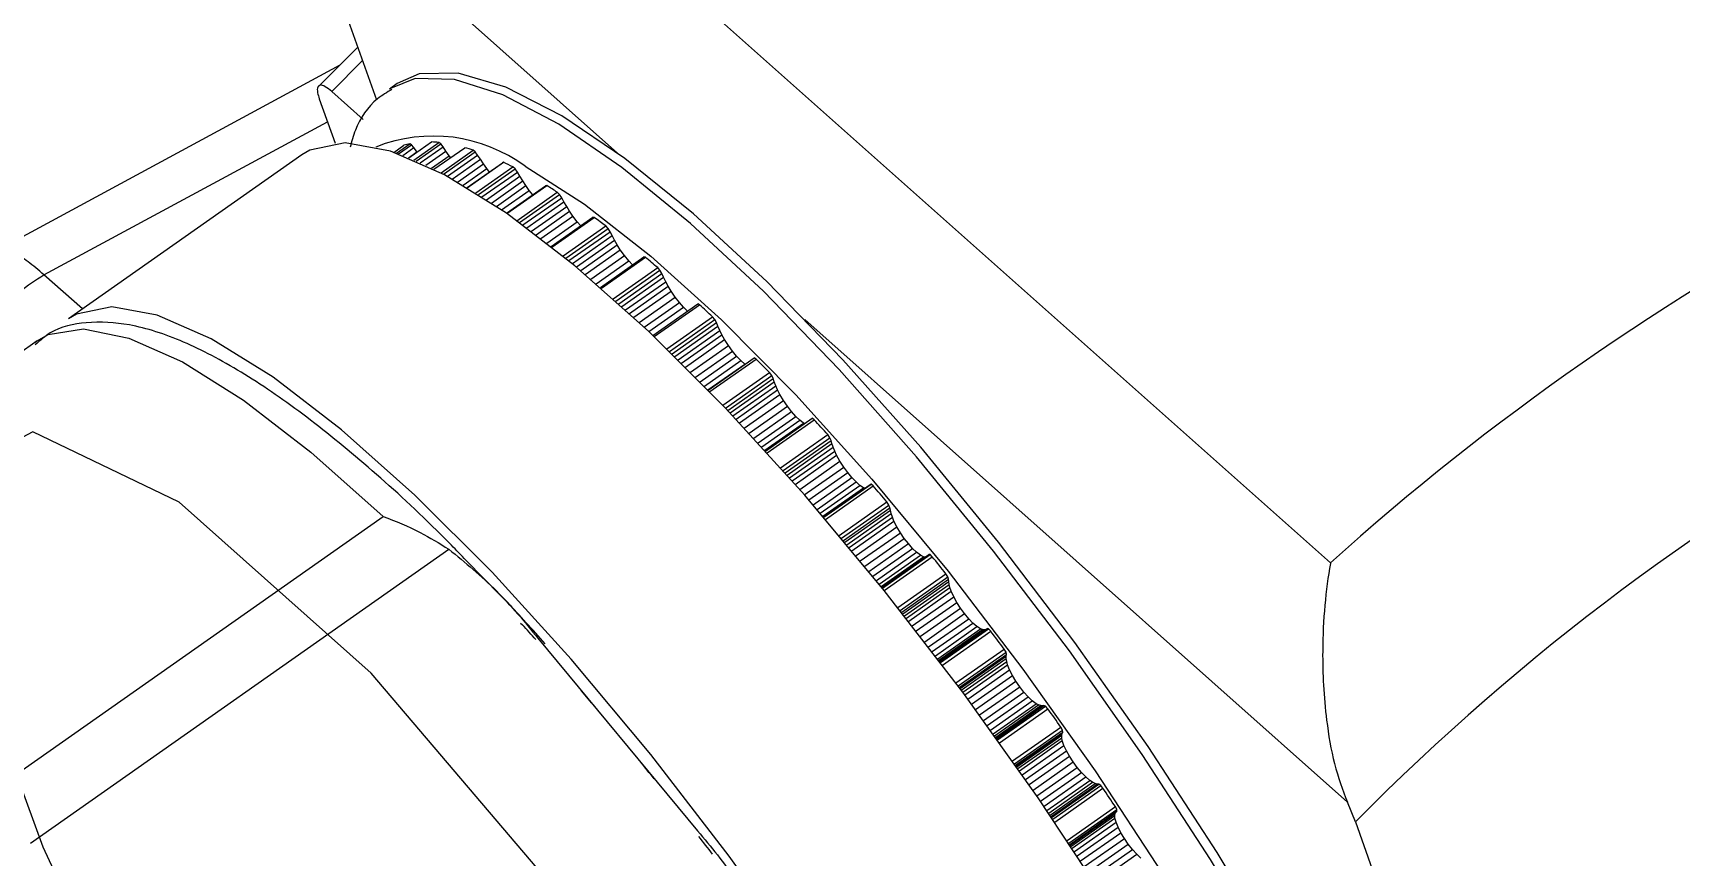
# Model space of a CAD drawing. Header units: millimetres. Extents: x -253 to 12701, y 1223 to 2077.
# Drawn here: x 3733.46 to 3776.42, y 1788.73 to 1810.22 of the extents above; entities that cross this region are included whole.
import ezdxf

# ---------------------------------------------------------------- set-up
doc = ezdxf.new("R2010")
doc.units = ezdxf.units.MM
doc.layers.add('0.3mm', color=240, linetype='Continuous', lineweight=30)
doc.styles.get("Standard").update_dxf_attribs({"font": 'arial.ttf'})
doc.dimstyles.new('TL1 2 to', dxfattribs={"dimtxt": 4, "dimasz": 3, "dimexe": 1, "dimexo": 0, "dimgap": 1.5, "dimtad": 1, "dimdec": 0, "dimlfac": 0.5, "dimzin": 0, "dimdsep": 46, "dimtxsty": 'Standard', "dimcen": 0.01, "dimclrd": 256, "dimclre": 3, "dimclrt": 3, "dimadec": 0, "dimazin": 0, "dimtfac": 1, "dimtdec": 0, "dimtofl": 0, "dimtmove": 1, "dimatfit": 1, "dimfxl": 1, "dimtolj": 1, "dimtzin": 0, "dimlwd": -1, "dimlwe": -1, "dimarcsym": 0})

msp = doc.modelspace()

# ---------------------------------------------------------------- linework, layer by layer
at = {"color": 7, "linetype": 'Continuous', "lineweight": 25}
for p, q in [((3744.1, 1817.031), (3767.28, 1796.401)), ((3742.419, 1808.473), (3740.403, 1814.145)), ((3741.929, 1809.853), (3740.904, 1808.829)), ((3741.455, 1809.38), (3732.549, 1804.569)), ((3742.064, 1807.97), (3741.251, 1808.693)), ((3742.951, 1808.902), (3742.748, 1808.759)), ((3740.923, 1808.502), (3741.334, 1807.347)), ((3742.868, 1807.11), (3743.129, 1807.293)), ((3742.932, 1807.088), (3743.282, 1807.334)), ((3742.987, 1807.068), (3743.328, 1807.308)), ((3743.257, 1806.964), (3743.848, 1807.38)), ((3743.328, 1807.308), (3743.282, 1807.334)), ((3743.39, 1807.234), (3743.328, 1807.308)), ((3743.387, 1806.91), (3744.036, 1807.366)), ((3743.449, 1806.884), (3744.086, 1807.331)), ((3744.086, 1807.331), (3744.036, 1807.366)), ((3744.147, 1807.254), (3744.086, 1807.331)), ((3740.467, 1807.046), (3734.382, 1802.768)), ((3743.096, 1807.028), (3743.39, 1807.234)), ((3743.246, 1806.969), (3743.468, 1807.125)), ((3743.468, 1807.125), (3743.39, 1807.234)), ((3743.474, 1807.117), (3743.468, 1807.125)), ((3743.554, 1806.837), (3744.147, 1807.254)), ((3743.695, 1806.772), (3744.222, 1807.143)), ((3743.846, 1806.699), (3744.308, 1807.023)), ((3743.912, 1806.667), (3744.715, 1807.232)), ((3744.095, 1806.573), (3744.936, 1807.164)), ((3744.222, 1807.143), (3744.147, 1807.254)), ((3744.16, 1806.538), (3744.989, 1807.121)), ((3744.308, 1807.023), (3744.222, 1807.143)), ((3744.26, 1806.485), (3745.05, 1807.04)), ((3744.346, 1806.972), (3744.308, 1807.023)), ((3744.388, 1806.414), (3745.12, 1806.929)), ((3744.776, 1806.189), (3745.698, 1806.837)), ((3744.777, 1806.188), (3745.72, 1806.851)), ((3744.989, 1807.121), (3744.936, 1807.164)), ((3745.05, 1807.04), (3744.989, 1807.121)), ((3745.12, 1806.929), (3745.05, 1807.04)), ((3745.202, 1806.807), (3745.12, 1806.929)), ((3745.72, 1806.851), (3745.698, 1806.837)), ((3744.529, 1806.334), (3745.202, 1806.807)), ((3744.669, 1806.253), (3745.287, 1806.687)), ((3745.003, 1806.05), (3745.97, 1806.73)), ((3745.071, 1806.007), (3746.026, 1806.679)), ((3745.163, 1805.948), (3746.085, 1806.596)), ((3745.287, 1806.687), (3745.202, 1806.807)), ((3745.279, 1805.873), (3746.15, 1806.485)), ((3745.356, 1806.596), (3745.287, 1806.687)), ((3746.026, 1806.679), (3745.97, 1806.73)), ((3746.085, 1806.596), (3746.026, 1806.679)), ((3746.15, 1806.485), (3746.085, 1806.596)), ((3746.227, 1806.363), (3746.15, 1806.485)), ((3745.409, 1805.788), (3746.227, 1806.363)), ((3745.54, 1805.701), (3746.309, 1806.242)), ((3745.674, 1805.609), (3746.397, 1806.117)), ((3745.802, 1805.521), (3746.821, 1806.237)), ((3745.813, 1805.513), (3746.849, 1806.241)), ((3746.073, 1805.328), (3747.126, 1806.069)), ((3746.142, 1805.278), (3747.184, 1806.011)), ((3746.309, 1806.242), (3746.227, 1806.363)), ((3746.397, 1806.117), (3746.309, 1806.242)), ((3746.489, 1806.004), (3746.397, 1806.117)), ((3746.849, 1806.241), (3746.821, 1806.237)), ((3747.184, 1806.011), (3747.126, 1806.069)), ((3747.24, 1805.927), (3747.184, 1806.011)), ((3746.228, 1805.216), (3747.24, 1805.927)), ((3746.332, 1805.139), (3747.299, 1805.819)), ((3746.451, 1805.051), (3747.371, 1805.697)), ((3746.572, 1804.959), (3747.447, 1805.575)), ((3747.299, 1805.819), (3747.24, 1805.927)), ((3747.371, 1805.697), (3747.299, 1805.819)), ((3747.447, 1805.575), (3747.371, 1805.697)), ((3747.532, 1805.449), (3747.447, 1805.575)), ((3746.698, 1804.863), (3747.532, 1805.449)), ((3746.852, 1804.743), (3747.645, 1805.301)), ((3746.968, 1804.653), (3748.055, 1805.417)), ((3746.987, 1804.637), (3748.088, 1805.412)), ((3747.276, 1804.407), (3748.389, 1805.189)), ((3747.345, 1804.35), (3748.449, 1805.126)), ((3747.645, 1805.301), (3747.532, 1805.449)), ((3747.739, 1805.195), (3747.645, 1805.301)), ((3748.088, 1805.412), (3748.055, 1805.417)), ((3748.449, 1805.126), (3748.389, 1805.189)), ((3748.501, 1805.041), (3748.449, 1805.126)), ((3747.425, 1804.285), (3748.501, 1805.041)), ((3747.518, 1804.208), (3748.553, 1804.937)), ((3747.625, 1804.12), (3748.618, 1804.818)), ((3747.736, 1804.027), (3748.689, 1804.697)), ((3748.553, 1804.937), (3748.501, 1805.041)), ((3748.618, 1804.818), (3748.553, 1804.937)), ((3748.689, 1804.697), (3748.618, 1804.818)), ((3748.768, 1804.57), (3748.689, 1804.697)), ((3747.854, 1803.927), (3748.768, 1804.57)), ((3748.002, 1803.801), (3748.879, 1804.418)), ((3748.138, 1803.683), (3748.99, 1804.282)), ((3748.248, 1803.588), (3749.383, 1804.386)), ((3748.274, 1803.565), (3749.422, 1804.372)), ((3748.879, 1804.418), (3748.768, 1804.57)), ((3748.99, 1804.282), (3748.879, 1804.418)), ((3749.089, 1804.179), (3748.99, 1804.282)), ((3749.422, 1804.372), (3749.383, 1804.386)), ((3748.586, 1803.289), (3749.743, 1804.103)), ((3748.656, 1803.227), (3749.803, 1804.034)), ((3748.729, 1803.161), (3749.851, 1803.95)), ((3748.81, 1803.087), (3749.896, 1803.851)), ((3749.803, 1804.034), (3749.743, 1804.103)), ((3749.851, 1803.95), (3749.803, 1804.034)), ((3749.896, 1803.851), (3749.851, 1803.95)), ((3749.954, 1803.736), (3749.896, 1803.851)), ((3748.907, 1803), (3749.954, 1803.736)), ((3749.008, 1802.907), (3750.018, 1803.617)), ((3749.117, 1802.807), (3750.092, 1803.492)), ((3750.018, 1803.617), (3749.954, 1803.736)), ((3750.092, 1803.492), (3750.018, 1803.617)), ((3750.198, 1803.336), (3750.092, 1803.492)), ((3749.258, 1802.676), (3750.198, 1803.336)), ((3749.392, 1802.55), (3750.308, 1803.194)), ((3749.514, 1802.435), (3750.417, 1803.07)), ((3749.62, 1802.335), (3750.791, 1803.158)), ((3749.652, 1802.304), (3750.835, 1803.135)), ((3750.308, 1803.194), (3750.198, 1803.336)), ((3750.417, 1803.07), (3750.308, 1803.194)), ((3750.521, 1802.969), (3750.417, 1803.07)), ((3750.835, 1803.135), (3750.791, 1803.158)), ((3749.982, 1801.987), (3751.171, 1802.823)), ((3750.051, 1801.919), (3751.231, 1802.749)), ((3750.117, 1801.854), (3751.274, 1802.668)), ((3750.188, 1801.785), (3751.312, 1802.574)), ((3751.231, 1802.749), (3751.171, 1802.823)), ((3751.274, 1802.668), (3751.231, 1802.749)), ((3751.312, 1802.574), (3751.274, 1802.668)), ((3751.361, 1802.465), (3751.312, 1802.574)), ((3733.571, 1802.198), (3723.705, 1795.261)), ((3733.518, 1802.159), (3733.571, 1802.198)), ((3750.274, 1801.701), (3751.361, 1802.465)), ((3750.365, 1801.61), (3751.418, 1802.35)), ((3750.465, 1801.511), (3751.484, 1802.228)), ((3751.418, 1802.35), (3751.361, 1802.465)), ((3751.484, 1802.228), (3751.418, 1802.35)), ((3751.585, 1802.071), (3751.484, 1802.228)), ((3750.598, 1801.377), (3751.585, 1802.071)), ((3750.728, 1801.246), (3751.692, 1801.924)), ((3750.85, 1801.123), (3751.801, 1801.791)), ((3750.96, 1801.011), (3751.909, 1801.678)), ((3751.061, 1800.907), (3752.259, 1801.749)), ((3751.099, 1800.868), (3752.307, 1801.717)), ((3751.692, 1801.924), (3751.585, 1802.071)), ((3751.801, 1801.791), (3751.692, 1801.924)), ((3751.909, 1801.678), (3751.801, 1801.791)), ((3752.01, 1801.588), (3751.909, 1801.678)), ((3752.307, 1801.717), (3752.259, 1801.749)), ((3751.053, 1800.916), (3752.01, 1801.588)), ((3751.442, 1800.512), (3752.655, 1801.365)), ((3751.51, 1800.441), (3752.714, 1801.288)), ((3752.021, 1801.581), (3752.01, 1801.588)), ((3752.714, 1801.288), (3752.655, 1801.365)), ((3752.752, 1801.21), (3752.714, 1801.288)), ((3751.57, 1800.378), (3752.752, 1801.21)), ((3751.63, 1800.314), (3752.781, 1801.123)), ((3751.704, 1800.236), (3752.822, 1801.021)), ((3751.786, 1800.149), (3752.87, 1800.912)), ((3752.781, 1801.123), (3752.752, 1801.21)), ((3752.822, 1801.021), (3752.781, 1801.123)), ((3752.87, 1800.912), (3752.822, 1801.021)), ((3752.929, 1800.794), (3752.87, 1800.912)), ((3751.876, 1800.053), (3752.929, 1800.794)), ((3752.001, 1799.919), (3753.022, 1800.638)), ((3752.126, 1799.785), (3753.125, 1800.487)), ((3753.022, 1800.638), (3752.929, 1800.794)), ((3753.125, 1800.487), (3753.022, 1800.638)), ((3753.234, 1800.348), (3753.125, 1800.487)), ((3752.247, 1799.654), (3753.234, 1800.348)), ((3752.358, 1799.532), (3753.343, 1800.224)), ((3752.456, 1799.425), (3753.448, 1800.122)), ((3752.535, 1799.338), (3753.543, 1800.047)), ((3752.552, 1799.32), (3753.77, 1800.176)), ((3752.595, 1799.273), (3753.822, 1800.135)), ((3753.343, 1800.224), (3753.234, 1800.348)), ((3753.448, 1800.122), (3753.343, 1800.224)), ((3753.543, 1800.047), (3753.448, 1800.122)), ((3753.568, 1800.034), (3753.543, 1800.047)), ((3753.822, 1800.135), (3753.77, 1800.176)), ((3752.946, 1798.883), (3754.176, 1799.748)), ((3753.012, 1798.809), (3754.234, 1799.668)), ((3753.065, 1798.749), (3754.267, 1799.594)), ((3754.234, 1799.668), (3754.176, 1799.748)), ((3754.267, 1799.594), (3754.234, 1799.668)), ((3754.286, 1799.517), (3754.267, 1799.594)), ((3753.115, 1798.693), (3754.286, 1799.517)), ((3753.178, 1798.621), (3754.318, 1799.422)), ((3753.249, 1798.541), (3754.358, 1799.32)), ((3753.33, 1798.45), (3754.408, 1799.208)), ((3754.318, 1799.422), (3754.286, 1799.517)), ((3754.358, 1799.32), (3754.318, 1799.422)), ((3754.408, 1799.208), (3754.358, 1799.32)), ((3754.493, 1799.054), (3754.408, 1799.208)), ((3753.445, 1798.318), (3754.493, 1799.054)), ((3753.564, 1798.181), (3754.591, 1798.903)), ((3753.682, 1798.046), (3754.696, 1798.758)), ((3754.591, 1798.903), (3754.493, 1799.054)), ((3754.696, 1798.758), (3754.591, 1798.903)), ((3754.805, 1798.626), (3754.696, 1798.758)), ((3753.795, 1797.916), (3754.805, 1798.626)), ((3753.896, 1797.798), (3754.913, 1798.513)), ((3753.982, 1797.698), (3755.014, 1798.424)), ((3754.048, 1797.62), (3755.104, 1798.363)), ((3754.067, 1797.598), (3755.279, 1798.449)), ((3754.072, 1797.592), (3755.304, 1798.458)), ((3754.119, 1797.538), (3755.359, 1798.41)), ((3754.913, 1798.513), (3754.805, 1798.626)), ((3755.014, 1798.424), (3754.913, 1798.513)), ((3755.104, 1798.363), (3755.014, 1798.424)), ((3755.138, 1798.351), (3755.104, 1798.363)), ((3755.304, 1798.458), (3755.279, 1798.449)), ((3755.359, 1798.41), (3755.304, 1798.458)), ((3754.473, 1797.119), (3755.716, 1797.993)), ((3754.536, 1797.043), (3755.772, 1797.911)), ((3754.583, 1796.988), (3755.798, 1797.842)), ((3755.772, 1797.911), (3755.716, 1797.993)), ((3755.798, 1797.842), (3755.772, 1797.911)), ((3755.809, 1797.774), (3755.798, 1797.842)), ((3732.245, 1790.342), (3742.589, 1797.614)), ((3754.623, 1796.94), (3755.809, 1797.774)), ((3754.675, 1796.877), (3755.83, 1797.689)), ((3754.736, 1796.804), (3755.861, 1797.595)), ((3754.806, 1796.719), (3755.902, 1797.489)), ((3755.83, 1797.689), (3755.809, 1797.774)), ((3755.861, 1797.595), (3755.83, 1797.689)), ((3755.902, 1797.489), (3755.861, 1797.595)), ((3755.978, 1797.341), (3755.902, 1797.489)), ((3754.912, 1796.591), (3755.978, 1797.341)), ((3755.024, 1796.455), (3756.069, 1797.19)), ((3755.138, 1796.316), (3756.17, 1797.042)), ((3756.069, 1797.19), (3755.978, 1797.341)), ((3756.17, 1797.042), (3756.069, 1797.19)), ((3756.278, 1796.904), (3756.17, 1797.042)), ((3733.399, 1789.095), (3744.3, 1796.758)), ((3755.249, 1796.18), (3756.278, 1796.904)), ((3755.353, 1796.052), (3756.388, 1796.78)), ((3755.443, 1795.94), (3756.493, 1796.678)), ((3755.518, 1795.848), (3756.59, 1796.602)), ((3755.571, 1795.782), (3756.674, 1796.558)), ((3755.589, 1795.76), (3756.811, 1796.619)), ((3755.601, 1795.745), (3756.842, 1796.618)), ((3755.65, 1795.684), (3756.9, 1796.563)), ((3756.388, 1796.78), (3756.278, 1796.904)), ((3756.493, 1796.678), (3756.388, 1796.78)), ((3756.59, 1796.602), (3756.493, 1796.678)), ((3756.674, 1796.558), (3756.59, 1796.602)), ((3756.719, 1796.554), (3756.674, 1796.558)), ((3756.842, 1796.618), (3756.811, 1796.619)), ((3756.9, 1796.563), (3756.842, 1796.618)), ((3745.649, 1795.549), (3744.748, 1796.468)), ((3756.003, 1795.24), (3757.255, 1796.12)), ((3757.307, 1796.038), (3757.255, 1796.12)), ((3756.063, 1795.164), (3757.307, 1796.038)), ((3756.103, 1795.114), (3757.327, 1795.975)), ((3756.133, 1795.076), (3757.329, 1795.917)), ((3756.175, 1795.023), (3757.34, 1795.842)), ((3756.225, 1794.959), (3757.362, 1795.758)), ((3756.285, 1794.882), (3757.393, 1795.661)), ((3757.327, 1795.975), (3757.307, 1796.038)), ((3757.329, 1795.917), (3757.327, 1795.975)), ((3757.34, 1795.842), (3757.329, 1795.917)), ((3757.362, 1795.758), (3757.34, 1795.842)), ((3757.393, 1795.661), (3757.362, 1795.758)), ((3757.459, 1795.519), (3757.393, 1795.661)), ((3756.38, 1794.761), (3757.459, 1795.519)), ((3756.484, 1794.627), (3757.542, 1795.371)), ((3757.542, 1795.371), (3757.459, 1795.519)), ((3757.638, 1795.222), (3757.542, 1795.371)), ((3746.164, 1794.828), (3746.216, 1794.788)), ((3756.593, 1794.487), (3757.638, 1795.222)), ((3756.702, 1794.345), (3757.743, 1795.078)), ((3756.806, 1794.21), (3757.853, 1794.946)), ((3756.9, 1794.087), (3757.961, 1794.832)), ((3757.743, 1795.078), (3757.638, 1795.222)), ((3757.853, 1794.946), (3757.743, 1795.078)), ((3757.961, 1794.832), (3757.853, 1794.946)), ((3758.063, 1794.742), (3757.961, 1794.832)), ((3746.622, 1794.44), (3750.781, 1789.417)), ((3756.981, 1793.981), (3758.063, 1794.742)), ((3757.043, 1793.899), (3758.155, 1794.681)), ((3757.072, 1793.861), (3758.213, 1794.663)), ((3757.091, 1793.836), (3758.261, 1794.659)), ((3757.1, 1793.825), (3758.328, 1794.688)), ((3757.118, 1793.801), (3758.365, 1794.678)), ((3757.169, 1793.734), (3758.425, 1794.617)), ((3758.155, 1794.681), (3758.063, 1794.742)), ((3758.213, 1794.663), (3758.155, 1794.681)), ((3758.261, 1794.659), (3758.213, 1794.663)), ((3758.298, 1794.668), (3758.261, 1794.659)), ((3758.365, 1794.678), (3758.328, 1794.688)), ((3758.425, 1794.617), (3758.365, 1794.678)), ((3757.516, 1793.271), (3758.773, 1794.155)), ((3757.573, 1793.195), (3758.822, 1794.073)), ((3757.605, 1793.152), (3758.835, 1794.016)), ((3757.626, 1793.125), (3758.827, 1793.97)), ((3758.822, 1794.073), (3758.773, 1794.155)), ((3758.835, 1794.016), (3758.822, 1794.073)), ((3758.827, 1793.97), (3758.835, 1794.016)), ((3758.829, 1793.906), (3758.827, 1793.97)), ((3757.657, 1793.082), (3758.829, 1793.906)), ((3757.697, 1793.028), (3758.84, 1793.832)), ((3757.747, 1792.961), (3758.862, 1793.745)), ((3757.831, 1792.848), (3758.916, 1793.611)), ((3758.84, 1793.832), (3758.829, 1793.906)), ((3758.862, 1793.745), (3758.84, 1793.832)), ((3758.916, 1793.611), (3758.862, 1793.745)), ((3758.99, 1793.468), (3758.916, 1793.611)), ((3757.926, 1792.719), (3758.99, 1793.468)), ((3758.028, 1792.579), (3759.08, 1793.319)), ((3758.134, 1792.435), (3759.182, 1793.172)), ((3759.08, 1793.319), (3758.99, 1793.468)), ((3759.182, 1793.172), (3759.08, 1793.319)), ((3759.29, 1793.033), (3759.182, 1793.172)), ((3758.237, 1792.293), (3759.29, 1793.033)), ((3758.333, 1792.16), (3759.399, 1792.909)), ((3758.419, 1792.042), (3759.506, 1792.806)), ((3758.489, 1791.944), (3759.605, 1792.729)), ((3758.526, 1791.893), (3759.671, 1792.698)), ((3758.553, 1791.855), (3759.727, 1792.68)), ((3758.572, 1791.829), (3759.775, 1792.675)), ((3758.58, 1791.817), (3759.811, 1792.683)), ((3758.604, 1791.784), (3759.854, 1792.663)), ((3759.399, 1792.909), (3759.29, 1793.033)), ((3759.506, 1792.806), (3759.399, 1792.909)), ((3759.605, 1792.729), (3759.506, 1792.806)), ((3759.671, 1792.698), (3759.605, 1792.729)), ((3759.727, 1792.68), (3759.671, 1792.698)), ((3759.775, 1792.675), (3759.727, 1792.68)), ((3759.811, 1792.683), (3759.775, 1792.675)), ((3759.854, 1792.663), (3759.811, 1792.683)), ((3759.914, 1792.596), (3759.854, 1792.663)), ((3748.11, 1792.645), (3748.118, 1792.634)), ((3758.656, 1791.712), (3759.914, 1792.596)), ((3758.993, 1791.236), (3760.252, 1792.121)), ((3759.046, 1791.162), (3760.296, 1792.041)), ((3759.071, 1791.126), (3760.303, 1791.991)), ((3759.082, 1791.11), (3760.286, 1791.956)), ((3759.104, 1791.079), (3760.277, 1791.905)), ((3759.134, 1791.037), (3760.279, 1791.842)), ((3760.296, 1792.041), (3760.252, 1792.121)), ((3760.277, 1791.905), (3760.286, 1791.956)), ((3760.279, 1791.842), (3760.277, 1791.905)), ((3760.29, 1791.766), (3760.279, 1791.842)), ((3760.286, 1791.956), (3760.303, 1791.991)), ((3760.303, 1791.991), (3760.296, 1792.041)), ((3759.173, 1790.981), (3760.29, 1791.766)), ((3759.245, 1790.878), (3760.333, 1791.642)), ((3759.331, 1790.755), (3760.397, 1791.504)), ((3760.333, 1791.642), (3760.29, 1791.766)), ((3760.397, 1791.504), (3760.333, 1791.642)), ((3760.479, 1791.358), (3760.397, 1791.504)), ((3749.286, 1791.223), (3749.294, 1791.215)), ((3759.426, 1790.618), (3760.479, 1791.358)), ((3759.526, 1790.472), (3760.575, 1791.21)), ((3759.627, 1790.326), (3760.681, 1791.066)), ((3759.724, 1790.184), (3760.79, 1790.934)), ((3760.575, 1791.21), (3760.479, 1791.358)), ((3760.681, 1791.066), (3760.575, 1791.21)), ((3760.79, 1790.934), (3760.681, 1791.066)), ((3760.9, 1790.819), (3760.79, 1790.934)), ((3759.813, 1790.055), (3760.9, 1790.819)), ((3759.889, 1789.942), (3761.005, 1790.727)), ((3759.934, 1789.877), (3761.078, 1790.682)), ((3759.969, 1789.826), (3761.142, 1790.651)), ((3759.995, 1789.787), (3761.198, 1790.632)), ((3760.011, 1789.762), (3761.242, 1790.628)), ((3760.04, 1789.72), (3761.29, 1790.599)), ((3760.092, 1789.643), (3761.35, 1790.527)), ((3761.005, 1790.727), (3760.9, 1790.819)), ((3761.078, 1790.682), (3761.005, 1790.727)), ((3761.142, 1790.651), (3761.078, 1790.682)), ((3761.198, 1790.632), (3761.142, 1790.651)), ((3761.242, 1790.628), (3761.198, 1790.632)), ((3761.29, 1790.599), (3761.242, 1790.628)), ((3761.35, 1790.527), (3761.29, 1790.599)), ((3767.928, 1789.647), (3767.72, 1790.161)), ((3760.416, 1789.16), (3761.673, 1790.044)), ((3760.463, 1789.088), (3761.712, 1789.966)), ((3760.482, 1789.06), (3761.712, 1789.925)), ((3760.484, 1789.057), (3761.686, 1789.902)), ((3760.496, 1789.039), (3761.667, 1789.863)), ((3760.516, 1789.009), (3761.659, 1789.812)), ((3760.545, 1788.965), (3761.659, 1789.748)), ((3761.659, 1789.812), (3761.667, 1789.863)), ((3761.659, 1789.748), (3761.659, 1789.812)), ((3761.69, 1789.636), (3761.659, 1789.748)), ((3761.667, 1789.863), (3761.686, 1789.902)), ((3761.712, 1789.966), (3761.673, 1790.044)), ((3761.686, 1789.902), (3761.712, 1789.925)), ((3761.712, 1789.925), (3761.712, 1789.966)), ((3767.928, 1789.647), (3770.371, 1782.777)), ((3760.605, 1788.874), (3761.69, 1789.636)), ((3760.681, 1788.759), (3761.744, 1789.506)), ((3760.768, 1788.627), (3761.817, 1789.364)), ((3760.862, 1788.482), (3761.907, 1789.216)), ((3761.744, 1789.506), (3761.69, 1789.636)), ((3761.817, 1789.364), (3761.744, 1789.506)), ((3761.907, 1789.216), (3761.817, 1789.364)), ((3762.008, 1789.069), (3761.907, 1789.216)), ((3760.96, 1788.332), (3762.008, 1789.069)), ((3761.056, 1788.184), (3762.116, 1788.93)), ((3761.146, 1788.044), (3762.228, 1788.805)), ((3762.116, 1788.93), (3762.008, 1789.069)), ((3762.228, 1788.805), (3762.116, 1788.93)), ((3762.338, 1788.699), (3762.228, 1788.805))]:
    msp.add_line(p, q, dxfattribs=at)
at = {"color": 8, "linetype": 'Continuous', "lineweight": 25}
for p, q in [((3748.697, 1807.092), (3740.269, 1814.593)), ((3742.052, 1809.505), (3741.251, 1808.693)), ((3733.744, 1803.917), (3741.134, 1807.909)), ((3734.747, 1803.025), (3733.744, 1803.917)), ((3767.72, 1790.161), (3753.574, 1802.751))]:
    msp.add_line(p, q, dxfattribs=at)
at = {"color": 7, "linetype": 'Continuous'}
msp.add_line((3733.714, 1788.997), (3755.088, 1743.157), dxfattribs=at)
at = {"color": 8, "linetype": 'Continuous', "lineweight": 25, "flags": 128}
for points in [[(3767.242, 1783.277), (3765.786, 1785.94), (3764.152, 1788.667), (3762.37, 1791.405), (3760.474, 1794.104), (3758.5, 1796.709), (3756.488, 1799.172), (3754.474, 1801.446), (3752.498, 1803.486), (3750.598, 1805.253), (3748.81, 1806.714), (3747.168, 1807.841), (3745.704, 1808.612), (3744.447, 1809.012), (3743.419, 1809.034), (3742.775, 1808.778)], [(3733.571, 1802.198), (3733.851, 1802.355), (3734.78, 1802.506), (3735.955, 1802.267), (3737.353, 1801.642), (3738.946, 1800.644), (3740.703, 1799.293), (3742.589, 1797.614)]]:
    msp.add_lwpolyline(points, dxfattribs=at)
at = {"color": 7, "linetype": 'Continuous', "lineweight": 25, "flags": 128}
for points in [[(3767.444, 1783.419), (3765.978, 1786.102), (3764.329, 1788.85), (3762.531, 1791.609), (3760.619, 1794.325), (3758.629, 1796.946), (3756.601, 1799.42), (3754.573, 1801.7), (3752.586, 1803.741), (3750.678, 1805.503), (3748.886, 1806.952), (3747.245, 1808.06), (3745.787, 1808.806), (3744.54, 1809.174), (3743.529, 1809.157), (3742.951, 1808.902)], [(3768.402, 1772.598), (3767.892, 1774.569), (3767.101, 1776.808), (3766.044, 1779.269), (3764.743, 1781.901), (3763.224, 1784.65), (3761.519, 1787.46), (3759.663, 1790.274), (3757.693, 1793.034), (3755.65, 1795.684), (3753.575, 1798.169), (3751.511, 1800.439), (3749.501, 1802.448), (3747.584, 1804.153), (3745.802, 1805.521), (3744.189, 1806.523), (3742.779, 1807.139), (3741.6, 1807.357), (3740.678, 1807.171), (3740.467, 1807.046)], [(3746.288, 1806.746), (3747.835, 1805.755), (3749.56, 1804.406), (3751.408, 1802.739), (3753.342, 1800.785), (3755.323, 1798.586), (3757.31, 1796.186), (3759.263, 1793.633), (3761.142, 1790.981), (3762.909, 1788.282), (3764.528, 1785.592), (3765.965, 1782.965)], [(3762.317, 1768.32), (3761.808, 1770.291), (3761.016, 1772.531), (3759.959, 1774.991), (3758.658, 1777.623), (3757.139, 1780.372), (3755.434, 1783.182), (3753.578, 1785.996), (3751.608, 1788.756), (3749.565, 1791.406), (3747.49, 1793.891), (3745.427, 1796.161), (3743.416, 1798.17), (3741.5, 1799.875), (3739.717, 1801.243), (3738.104, 1802.245), (3736.694, 1802.861), (3735.516, 1803.079), (3734.593, 1802.893), (3734.382, 1802.768)]]:
    msp.add_lwpolyline(points, dxfattribs=at)
at = {"color": 7, "linetype": 'Continuous', "flags": 128}
msp.add_lwpolyline([(3758.465, 1766.968), (3756.478, 1772.746), (3752.691, 1779.842), (3747.697, 1787.149), (3742.273, 1793.529), (3737.267, 1797.984), (3733.458, 1799.822), (3731.442, 1798.754), (3731.531, 1794.948), (3733.714, 1788.997)], dxfattribs=at)
at = {"color": 7, "linetype": 'Continuous', "lineweight": 25}
for centre, radius, start, end in [((3811.892, 1746.988), 66.572, 103.27779, 132.07686), ((3743.658, 1805.625), 1.75, 102.4134, 107.5898), ((3743.731, 1804.424), 2.959, 84.0864, 87.7337), ((3743.231, 1801.995), 5.443, 71.7499, 74.179), ((3741.697, 1798.191), 9.548, 63.4108, 65.0808), ((3812.34, 1745.67), 62.501, 101.55433, 135.28176), ((3738.812, 1793.018), 15.474, 57.498, 58.7084), ((3734.45, 1786.64), 23.203, 53.0763, 54.0002), ((3728.692, 1779.363), 32.484, 49.6054, 50.3436), ((3721.823, 1771.61), 42.843, 46.7633, 47.3772), ((3714.305, 1763.877), 53.629, 44.349, 44.8775), ((3706.729, 1756.68), 64.079, 42.23025, 42.6996), ((3699.751, 1750.504), 73.398, 40.3157, 40.74443), ((3694.021, 1745.752), 80.842, 38.53847, 38.94046), ((3699.123, 1751.333), 64.079, 42.23025, 42.6996), ((3690.113, 1742.703), 85.799, 36.84651, 37.23287), ((3692.145, 1745.157), 73.398, 40.3157, 40.74443), ((3688.46, 1741.484), 87.853, 35.19624, 35.57655), ((3686.415, 1740.405), 80.842, 38.53847, 38.94046), ((3689.307, 1742.059), 86.829, 33.54803, 33.93132), ((3682.507, 1737.356), 85.799, 36.84651, 37.23287)]:
    msp.add_arc(centre, radius, start, end, dxfattribs=at)
at = {"color": 8, "linetype": 'Continuous', "lineweight": 25}
msp.add_arc((3743.892, 1803.502), 4.033, 53.5453, 111.7588, dxfattribs=at)
at = {"color": 7, "linetype": 'Continuous', "lineweight": 25}
for points, knots in [([(3741.251, 1808.693), (3741.191, 1808.742), (3741.07, 1808.84), (3740.941, 1808.876), (3740.871, 1808.823), (3740.865, 1808.691), (3740.905, 1808.56), (3740.923, 1808.502)], [0, 0, 0, 0, 0.204152, 0.408183, 0.615617, 0.830757, 1, 1, 1, 1]), ([(3742.817, 1808.752), (3742.688, 1808.675), (3742.268, 1808.428), (3741.897, 1807.874), (3741.767, 1807.391), (3741.727, 1807.241)], [0, 0, 0, 0, 0.234916, 0.7612141, 1, 1, 1, 1]), ([(3744.748, 1796.468), (3744.492, 1796.733), (3743.616, 1797.638), (3742.178, 1798.936), (3740.466, 1800.334), (3738.857, 1801.431), (3737.357, 1802.221), (3736.032, 1802.654), (3734.892, 1802.712), (3734.016, 1802.531), (3733.645, 1802.203), (3733.519, 1802.092)], [0, 0, 0, 0, 0.054724, 0.187028, 0.319984, 0.454002, 0.589779, 0.728319, 0.844277, 0.947546, 1, 1, 1, 1]), ([(3742.589, 1797.614), (3742.91, 1797.487), (3743.485, 1797.26), (3744.051, 1796.912), (3744.3, 1796.758)], [0, 0, 0, 0, 0.560161, 1, 1, 1, 1]), ([(3744.3, 1796.758), (3744.727, 1796.408), (3745.583, 1795.705), (3746.275, 1794.862), (3746.622, 1794.44)], [0, 0, 0, 0, 0.499082, 1, 1, 1, 1]), ([(3767.28, 1796.401), (3767.279, 1796.397), (3767.156, 1795.704), (3767.028, 1794.36), (3767.125, 1792.518), (3767.359, 1791.13), (3767.599, 1790.485), (3767.72, 1790.161)], [0, 0, 0, 0, 0.00217, 0.379803, 0.650119, 0.82439, 1, 1, 1, 1]), ([(3746.811, 1794.292), (3746.481, 1794.662), (3746.091, 1795.101), (3745.709, 1795.488), (3745.649, 1795.549)], [0, 0, 0, 0, 0.8431876, 1, 1, 1, 1]), ([(3750.781, 1789.417), (3751.131, 1788.997), (3751.83, 1788.158), (3752.34, 1787.212), (3752.594, 1786.74)], [0, 0, 0, 0, 0.5009181, 1, 1, 1, 1])]:
    msp.add_open_spline(points, degree=3, knots=knots, dxfattribs=at)
at = {"color": 8, "linetype": 'Continuous', "lineweight": 25}
msp.add_open_spline([(3733.744, 1803.917), (3733.602, 1804.038), (3733.313, 1804.285), (3732.959, 1804.508), (3732.688, 1804.614), (3732.594, 1804.572), (3732.552, 1804.554)], degree=3, knots=[0, 0, 0, 0, 0.253258, 0.514779, 0.785141, 1, 1, 1, 1], dxfattribs=at)
at = {"color": 7, "linetype": 'Continuous', "lineweight": 25}
msp.add_open_spline([(3731.932, 1801.51), (3731.992, 1801.742), (3732.112, 1802.206), (3732.536, 1802.894), (3733.089, 1803.504), (3733.526, 1803.779), (3733.744, 1803.917)], degree=3, dxfattribs=at)

# ---------------------------------------------------------------- leaders
at = {"layer": '0.3mm'}
msp.add_leader([(3700.898, 1765.49), (3738.972, 1865.656)], dimstyle='TL1 2 to', override={"dimscale": 0, "dimgap": 1.5, "dimtad": 0, "dimldrblk": 'Dot'}, dxfattribs=at)

doc.saveas('drawing.dxf')
